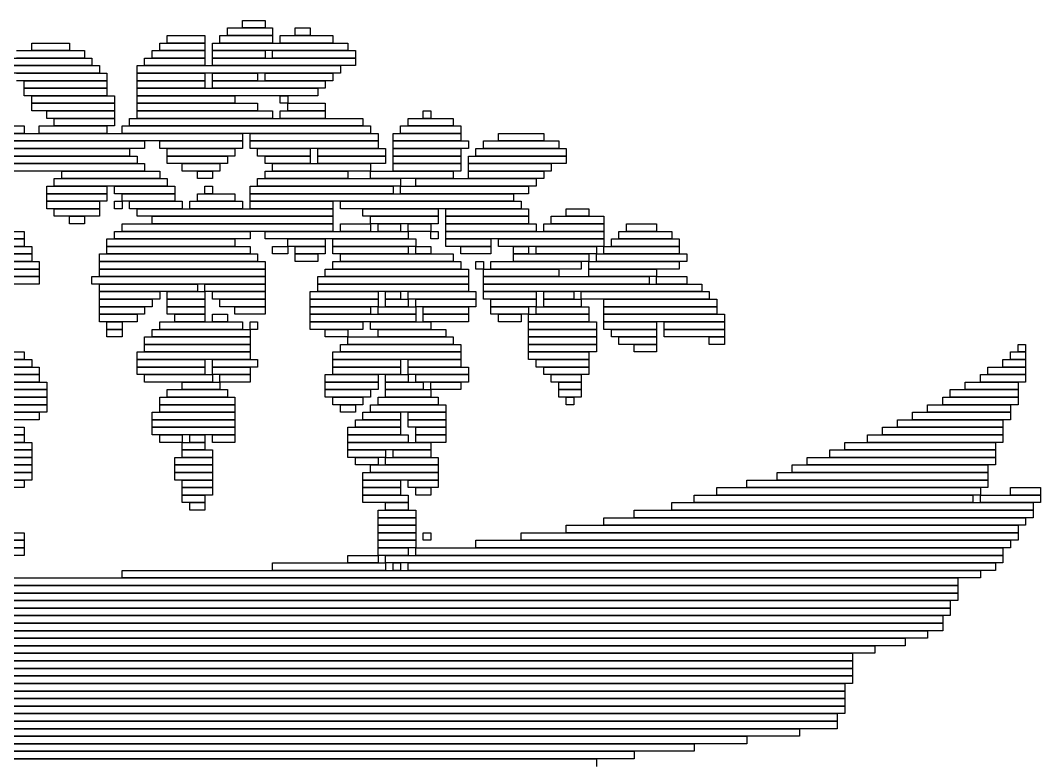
# Model space of a CAD drawing. Extents: x 294 to 729, y 311 to 714.
# Drawn here: x 519.5 to 655, y 606.5 to 705 of the extents above; entities that cross this region are included whole.
import ezdxf

# ---------------------------------------------------------------- set-up
doc = ezdxf.new("R2010")
doc.units = 0

msp = doc.modelspace()

# ---------------------------------------------------------------- linework, layer by layer
for p, q in [((549, 705), (552, 705)), ((549, 704), (549, 705)), ((552, 705), (552, 704)), ((547, 704), (553, 704)), ((547, 703), (547, 704)), ((552, 704), (549, 704)), ((553, 704), (553, 703)), ((556, 704), (558, 704)), ((556, 703), (556, 704)), ((558, 704), (558, 703)), ((521, 702), (526, 702)), ((521, 701), (521, 702)), ((526, 702), (526, 701)), ((538, 702), (544, 702)), ((538, 701), (538, 702)), ((539, 703), (544, 703)), ((539, 702), (539, 703)), ((544, 702), (539, 702)), ((544, 703), (544, 702)), ((544, 702), (544, 701)), ((545, 702), (563, 702)), ((545, 701), (545, 702)), ((546, 703), (553, 703)), ((546, 702), (546, 703)), ((553, 702), (546, 702)), ((553, 703), (547, 703)), ((553, 703), (553, 702)), ((554, 703), (561, 703)), ((554, 702), (554, 703)), ((561, 702), (554, 702)), ((558, 703), (556, 703)), ((561, 703), (561, 702)), ((563, 702), (563, 701)), ((519, 701), (528, 701)), ((526, 701), (521, 701)), ((528, 701), (528, 700)), ((537, 701), (544, 701)), ((537, 700), (537, 701)), ((544, 701), (538, 701)), ((544, 701), (544, 700)), ((563, 701), (545, 701)), ((545, 701), (552, 701)), ((545, 700), (545, 701)), ((552, 701), (552, 700)), ((553, 701), (564, 701)), ((553, 700), (553, 701)), ((564, 701), (564, 700)), ((517, 700), (529, 700)), ((528, 700), (519, 700)), ((529, 700), (529, 699)), ((536, 700), (544, 700)), ((536, 699), (536, 700)), ((544, 700), (537, 700)), ((544, 700), (544, 699)), ((552, 700), (545, 700)), ((545, 700), (564, 700)), ((545, 699), (545, 700)), ((564, 700), (553, 700)), ((564, 700), (564, 699)), ((529, 699), (517, 699)), ((517, 699), (530, 699)), ((530, 698), (517, 698)), ((519, 698), (531, 698)), ((530, 699), (530, 698)), ((531, 698), (531, 697)), ((535, 699), (562, 699)), ((535, 698), (535, 699)), ((562, 698), (535, 698)), ((535, 698), (544, 698)), ((535, 697), (535, 698)), ((544, 699), (536, 699)), ((544, 698), (544, 697)), ((564, 699), (545, 699)), ((545, 698), (551, 698)), ((545, 697), (545, 698)), ((551, 698), (551, 697)), ((552, 698), (561, 698)), ((552, 697), (552, 698)), ((561, 698), (561, 697)), ((562, 699), (562, 698)), ((531, 697), (519, 697)), ((520, 697), (531, 697)), ((520, 696), (520, 697)), ((531, 697), (531, 696)), ((544, 697), (535, 697)), ((535, 697), (544, 697)), ((535, 696), (535, 697)), ((544, 697), (544, 696)), ((551, 697), (545, 697)), ((545, 697), (560, 697)), ((545, 696), (545, 697)), ((561, 697), (552, 697)), ((560, 697), (560, 696)), ((531, 696), (520, 696)), ((520, 696), (531, 696)), ((520, 695), (520, 696)), ((531, 696), (531, 695)), ((544, 696), (535, 696)), ((535, 696), (559, 696)), ((535, 695), (535, 696)), ((560, 696), (545, 696)), ((559, 696), (559, 695)), ((531, 695), (520, 695)), ((521, 695), (532, 695)), ((521, 694), (521, 695)), ((532, 694), (521, 694)), ((521, 694), (532, 694)), ((521, 693), (521, 694)), ((532, 695), (532, 694)), ((532, 694), (532, 693)), ((559, 695), (535, 695)), ((535, 695), (548, 695)), ((535, 694), (535, 695)), ((548, 694), (535, 694)), ((535, 694), (551, 694)), ((535, 693), (535, 694)), ((548, 695), (548, 694)), ((551, 694), (551, 693)), ((554, 695), (555, 695)), ((554, 694), (554, 695)), ((555, 694), (554, 694)), ((555, 695), (555, 694)), ((555, 694), (560, 694)), ((555, 693), (555, 694)), ((560, 694), (560, 693)), ((532, 693), (521, 693)), ((523, 693), (532, 693)), ((523, 692), (523, 693)), ((532, 693), (532, 692)), ((551, 693), (535, 693)), ((535, 693), (553, 693)), ((535, 692), (535, 693)), ((553, 693), (553, 692)), ((554, 693), (560, 693)), ((554, 692), (554, 693)), ((560, 693), (555, 693)), ((560, 693), (560, 692)), ((573, 693), (574, 693)), ((573, 692), (573, 693)), ((574, 693), (574, 692)), ((532, 692), (523, 692)), ((524, 692), (532, 692)), ((524, 691), (524, 692)), ((532, 692), (532, 691)), ((534, 692), (565, 692)), ((534, 691), (534, 692)), ((553, 692), (535, 692)), ((560, 692), (554, 692)), ((565, 692), (565, 691)), ((571, 692), (577, 692)), ((571, 691), (571, 692)), ((574, 692), (573, 692)), ((577, 692), (577, 691)), ((513, 690), (549, 690)), ((514, 691), (520, 691)), ((520, 690), (514, 690)), ((520, 691), (520, 690)), ((522, 691), (531, 691)), ((522, 690), (522, 691)), ((531, 690), (522, 690)), ((532, 691), (524, 691)), ((531, 691), (531, 690)), ((533, 691), (566, 691)), ((533, 690), (533, 691)), ((566, 690), (533, 690)), ((565, 691), (534, 691)), ((549, 690), (549, 689)), ((550, 690), (567, 690)), ((550, 689), (550, 690)), ((566, 691), (566, 690)), ((567, 690), (567, 689)), ((569, 690), (578, 690)), ((569, 689), (569, 690)), ((570, 691), (578, 691)), ((570, 690), (570, 691)), ((578, 690), (570, 690)), ((577, 691), (571, 691)), ((578, 691), (578, 690)), ((578, 690), (578, 689)), ((583, 690), (589, 690)), ((583, 689), (583, 690)), ((589, 690), (589, 689)), ((511, 689), (536, 689)), ((549, 689), (513, 689)), ((536, 689), (536, 688)), ((538, 689), (549, 689)), ((538, 688), (538, 689)), ((549, 689), (549, 688)), ((567, 689), (550, 689)), ((550, 689), (567, 689)), ((550, 688), (550, 689)), ((567, 689), (567, 688)), ((578, 689), (569, 689)), ((569, 689), (579, 689)), ((569, 688), (569, 689)), ((579, 689), (579, 688)), ((581, 689), (591, 689)), ((581, 688), (581, 689)), ((589, 689), (583, 689)), ((591, 689), (591, 688)), ((509, 687), (535, 687)), ((510, 688), (534, 688)), ((534, 687), (510, 687)), ((536, 688), (511, 688)), ((534, 688), (534, 687)), ((535, 687), (535, 686)), ((549, 688), (538, 688)), ((539, 688), (548, 688)), ((539, 687), (539, 688)), ((548, 687), (539, 687)), ((539, 687), (547, 687)), ((539, 686), (539, 687)), ((547, 687), (547, 686)), ((548, 688), (548, 687)), ((567, 688), (550, 688)), ((551, 688), (558, 688)), ((551, 687), (551, 688)), ((558, 687), (551, 687)), ((552, 687), (558, 687)), ((552, 686), (552, 687)), ((558, 688), (558, 687)), ((558, 687), (558, 686)), ((559, 688), (568, 688)), ((559, 687), (559, 688)), ((568, 687), (559, 687)), ((559, 687), (568, 687)), ((559, 686), (559, 687)), ((568, 688), (568, 687)), ((568, 687), (568, 686)), ((579, 688), (569, 688)), ((569, 688), (578, 688)), ((569, 687), (569, 688)), ((578, 687), (569, 687)), ((569, 687), (578, 687)), ((569, 686), (569, 687)), ((578, 688), (578, 687)), ((578, 687), (578, 686)), ((579, 687), (592, 687)), ((579, 686), (579, 687)), ((580, 688), (592, 688)), ((580, 687), (580, 688)), ((592, 687), (580, 687)), ((591, 688), (581, 688)), ((592, 688), (592, 687)), ((592, 687), (592, 686)), ((535, 686), (509, 686)), ((509, 686), (536, 686)), ((536, 686), (536, 685)), ((547, 686), (539, 686)), ((541, 686), (546, 686)), ((541, 685), (541, 686)), ((546, 686), (546, 685)), ((558, 686), (552, 686)), ((553, 686), (566, 686)), ((553, 685), (553, 686)), ((568, 686), (559, 686)), ((566, 686), (566, 685)), ((578, 686), (569, 686)), ((569, 686), (578, 686)), ((569, 685), (569, 686)), ((578, 686), (578, 685)), ((592, 686), (579, 686)), ((579, 686), (590, 686)), ((579, 685), (579, 686)), ((590, 686), (590, 685)), ((536, 685), (509, 685)), ((525, 685), (538, 685)), ((525, 684), (525, 685)), ((538, 685), (538, 684)), ((546, 685), (541, 685)), ((543, 685), (545, 685)), ((543, 684), (543, 685)), ((545, 685), (545, 684)), ((552, 685), (563, 685)), ((552, 684), (552, 685)), ((566, 685), (553, 685)), ((563, 685), (563, 684)), ((566, 685), (577, 685)), ((566, 684), (566, 685)), ((578, 685), (569, 685)), ((577, 685), (577, 684)), ((590, 685), (579, 685)), ((579, 685), (589, 685)), ((579, 684), (579, 685)), ((589, 685), (589, 684)), ((523, 683), (531, 683)), ((523, 682), (523, 683)), ((524, 684), (539, 684)), ((524, 683), (524, 684)), ((539, 683), (524, 683)), ((538, 684), (525, 684)), ((531, 683), (531, 682)), ((532, 683), (540, 683)), ((532, 682), (532, 683)), ((539, 684), (539, 683)), ((540, 683), (540, 682)), ((545, 684), (543, 684)), ((544, 683), (545, 683)), ((544, 682), (544, 683)), ((545, 683), (545, 682)), ((550, 683), (569, 683)), ((550, 682), (550, 683)), ((551, 684), (570, 684)), ((551, 683), (551, 684)), ((570, 683), (551, 683)), ((563, 684), (552, 684)), ((577, 684), (566, 684)), ((569, 683), (569, 682)), ((570, 684), (570, 683)), ((570, 683), (587, 683)), ((570, 682), (570, 683)), ((572, 684), (588, 684)), ((572, 683), (572, 684)), ((588, 683), (572, 683)), ((589, 684), (579, 684)), ((587, 683), (587, 682)), ((588, 684), (588, 683)), ((531, 682), (523, 682)), ((523, 682), (531, 682)), ((523, 681), (523, 682)), ((531, 682), (531, 681)), ((540, 682), (532, 682)), ((533, 682), (540, 682)), ((533, 681), (533, 682)), ((540, 682), (540, 681)), ((543, 682), (548, 682)), ((543, 681), (543, 682)), ((545, 682), (544, 682)), ((548, 682), (548, 681)), ((569, 682), (550, 682)), ((550, 682), (585, 682)), ((550, 681), (550, 682)), ((587, 682), (570, 682)), ((585, 682), (585, 681)), ((531, 681), (523, 681)), ((523, 681), (530, 681)), ((523, 680), (523, 681)), ((530, 681), (530, 680)), ((532, 681), (533, 681)), ((532, 680), (532, 681)), ((540, 681), (533, 681)), ((533, 681), (533, 680)), ((534, 681), (541, 681)), ((534, 680), (534, 681)), ((541, 681), (541, 680)), ((542, 681), (549, 681)), ((542, 680), (542, 681)), ((548, 681), (543, 681)), ((549, 681), (549, 680)), ((585, 681), (550, 681)), ((550, 681), (561, 681)), ((550, 680), (550, 681)), ((561, 681), (561, 680)), ((562, 681), (586, 681)), ((562, 680), (562, 681)), ((586, 681), (586, 680)), ((530, 680), (523, 680)), ((524, 680), (530, 680)), ((524, 679), (524, 680)), ((530, 679), (524, 679)), ((526, 679), (528, 679)), ((526, 678), (526, 679)), ((528, 679), (528, 678)), ((530, 680), (530, 679)), ((533, 680), (532, 680)), ((541, 680), (534, 680)), ((535, 680), (561, 680)), ((535, 679), (535, 680)), ((561, 679), (535, 679)), ((537, 679), (561, 679)), ((537, 678), (537, 679)), ((549, 680), (542, 680)), ((561, 680), (550, 680)), ((561, 680), (561, 679)), ((561, 679), (561, 678)), ((586, 680), (562, 680)), ((565, 680), (575, 680)), ((565, 679), (565, 680)), ((575, 679), (565, 679)), ((566, 679), (575, 679)), ((566, 678), (566, 679)), ((575, 680), (575, 679)), ((575, 679), (575, 678)), ((576, 680), (587, 680)), ((576, 679), (576, 680)), ((587, 679), (576, 679)), ((576, 679), (587, 679)), ((576, 678), (576, 679)), ((587, 680), (587, 679)), ((587, 679), (587, 678)), ((590, 679), (597, 679)), ((590, 678), (590, 679)), ((592, 680), (595, 680)), ((592, 679), (592, 680)), ((595, 679), (592, 679)), ((595, 680), (595, 679)), ((597, 679), (597, 678)), ((528, 678), (526, 678)), ((533, 678), (561, 678)), ((533, 677), (533, 678)), ((561, 678), (537, 678)), ((561, 678), (561, 677)), ((562, 678), (566, 678)), ((562, 677), (562, 678)), ((575, 678), (566, 678)), ((566, 678), (566, 677)), ((567, 678), (570, 678)), ((567, 677), (567, 678)), ((570, 678), (570, 677)), ((571, 678), (574, 678)), ((571, 677), (571, 678)), ((574, 678), (574, 677)), ((587, 678), (576, 678)), ((576, 678), (588, 678)), ((576, 677), (576, 678)), ((588, 678), (588, 677)), ((589, 678), (597, 678)), ((589, 677), (589, 678)), ((597, 678), (590, 678)), ((597, 678), (597, 677)), ((600, 678), (604, 678)), ((600, 677), (600, 678)), ((604, 678), (604, 677)), ((497, 677), (520, 677)), ((520, 677), (520, 676)), ((532, 677), (550, 677)), ((532, 676), (532, 677)), ((561, 677), (533, 677)), ((550, 677), (550, 676)), ((552, 677), (571, 677)), ((552, 676), (552, 677)), ((566, 677), (562, 677)), ((570, 677), (567, 677)), ((574, 677), (571, 677)), ((571, 677), (571, 676)), ((574, 677), (575, 677)), ((574, 676), (574, 677)), ((575, 677), (575, 676)), ((588, 677), (576, 677)), ((576, 677), (597, 677)), ((576, 676), (576, 677)), ((597, 677), (589, 677)), ((597, 677), (597, 676)), ((599, 677), (606, 677)), ((599, 676), (599, 677)), ((604, 677), (600, 677)), ((606, 677), (606, 676)), ((496, 676), (520, 676)), ((520, 675), (496, 675)), ((496, 675), (521, 675)), ((520, 676), (497, 676)), ((520, 676), (520, 675)), ((521, 675), (521, 674)), ((531, 676), (548, 676)), ((531, 675), (531, 676)), ((548, 675), (531, 675)), ((531, 675), (550, 675)), ((531, 674), (531, 675)), ((550, 676), (532, 676)), ((548, 676), (548, 675)), ((550, 675), (550, 674)), ((571, 676), (552, 676)), ((553, 675), (555, 675)), ((553, 674), (553, 675)), ((555, 676), (560, 676)), ((555, 675), (555, 676)), ((560, 675), (555, 675)), ((555, 675), (555, 674)), ((556, 675), (560, 675)), ((556, 674), (556, 675)), ((560, 676), (560, 675)), ((560, 675), (560, 674)), ((561, 676), (572, 676)), ((561, 675), (561, 676)), ((572, 675), (561, 675)), ((561, 675), (571, 675)), ((561, 674), (561, 675)), ((571, 675), (571, 674)), ((572, 676), (572, 675)), ((572, 675), (574, 675)), ((572, 674), (572, 675)), ((575, 676), (574, 676)), ((574, 675), (574, 674)), ((597, 676), (576, 676)), ((576, 676), (582, 676)), ((576, 675), (576, 676)), ((582, 675), (576, 675)), ((578, 675), (582, 675)), ((578, 674), (578, 675)), ((582, 676), (582, 675)), ((582, 675), (582, 674)), ((583, 676), (597, 676)), ((583, 675), (583, 676)), ((597, 675), (583, 675)), ((585, 675), (587, 675)), ((585, 674), (585, 675)), ((587, 675), (587, 674)), ((588, 675), (596, 675)), ((588, 674), (588, 675)), ((596, 675), (596, 674)), ((597, 676), (597, 675)), ((597, 675), (607, 675)), ((597, 674), (597, 675)), ((598, 676), (607, 676)), ((598, 675), (598, 676)), ((607, 675), (598, 675)), ((606, 676), (599, 676)), ((607, 676), (607, 675)), ((607, 675), (607, 674)), ((521, 674), (496, 674)), ((510, 674), (521, 674)), ((521, 674), (521, 673)), ((530, 674), (551, 674)), ((530, 673), (530, 674)), ((550, 674), (531, 674)), ((551, 674), (551, 673)), ((555, 674), (553, 674)), ((560, 674), (556, 674)), ((556, 674), (559, 674)), ((556, 673), (556, 674)), ((559, 674), (559, 673)), ((571, 674), (561, 674)), ((562, 674), (577, 674)), ((562, 673), (562, 674)), ((574, 674), (572, 674)), ((577, 674), (577, 673)), ((582, 674), (578, 674)), ((587, 674), (585, 674)), ((585, 674), (595, 674)), ((585, 673), (585, 674)), ((596, 674), (588, 674)), ((595, 674), (595, 673)), ((596, 674), (608, 674)), ((596, 673), (596, 674)), ((607, 674), (597, 674)), ((608, 674), (608, 673)), ((521, 673), (510, 673)), ((511, 673), (522, 673)), ((522, 673), (522, 672)), ((551, 673), (530, 673)), ((530, 673), (552, 673)), ((530, 672), (530, 673)), ((552, 673), (552, 672)), ((559, 673), (556, 673)), ((561, 673), (578, 673)), ((561, 672), (561, 673)), ((577, 673), (562, 673)), ((578, 673), (578, 672)), ((580, 673), (581, 673)), ((580, 672), (580, 673)), ((581, 673), (581, 672)), ((582, 673), (594, 673)), ((582, 672), (582, 673)), ((595, 673), (585, 673)), ((594, 673), (594, 672)), ((595, 673), (607, 673)), ((595, 672), (595, 673)), ((608, 673), (596, 673)), ((607, 673), (607, 672)), ((510, 672), (522, 672)), ((522, 671), (510, 671)), ((522, 672), (511, 672)), ((518, 671), (522, 671)), ((522, 672), (522, 671)), ((522, 671), (522, 670)), ((529, 671), (552, 671)), ((529, 670), (529, 671)), ((552, 672), (530, 672)), ((530, 672), (552, 672)), ((530, 671), (530, 672)), ((552, 671), (530, 671)), ((552, 672), (552, 671)), ((552, 671), (552, 670)), ((559, 671), (579, 671)), ((559, 670), (559, 671)), ((560, 672), (579, 672)), ((560, 671), (560, 672)), ((579, 671), (560, 671)), ((578, 672), (561, 672)), ((579, 672), (579, 671)), ((579, 671), (579, 670)), ((581, 672), (580, 672)), ((581, 672), (591, 672)), ((581, 671), (581, 672)), ((591, 671), (581, 671)), ((581, 671), (603, 671)), ((581, 670), (581, 671)), ((594, 672), (582, 672)), ((591, 672), (591, 671)), ((607, 672), (595, 672)), ((595, 672), (604, 672)), ((595, 671), (595, 672)), ((604, 671), (595, 671)), ((603, 671), (603, 670)), ((604, 672), (604, 671)), ((604, 671), (608, 671)), ((604, 670), (604, 671)), ((608, 671), (608, 670)), ((522, 670), (518, 670)), ((552, 670), (529, 670)), ((530, 670), (543, 670)), ((530, 669), (530, 670)), ((543, 670), (543, 669)), ((544, 670), (552, 670)), ((544, 669), (544, 670)), ((552, 670), (552, 669)), ((579, 670), (559, 670)), ((559, 670), (579, 670)), ((559, 669), (559, 670)), ((579, 670), (579, 669)), ((603, 670), (581, 670)), ((581, 670), (610, 670)), ((581, 669), (581, 670)), ((608, 670), (604, 670)), ((610, 670), (610, 669)), ((543, 669), (530, 669)), ((530, 669), (538, 669)), ((530, 668), (530, 669)), ((538, 669), (538, 668)), ((539, 669), (544, 669)), ((539, 668), (539, 669)), ((552, 669), (544, 669)), ((544, 669), (544, 668)), ((545, 669), (552, 669)), ((545, 668), (545, 669)), ((552, 669), (552, 668)), ((558, 669), (567, 669)), ((558, 668), (558, 669)), ((579, 669), (559, 669)), ((567, 669), (567, 668)), ((568, 669), (570, 669)), ((568, 668), (568, 669)), ((570, 669), (570, 668)), ((571, 669), (580, 669)), ((571, 668), (571, 669)), ((580, 669), (580, 668)), ((610, 669), (581, 669)), ((581, 669), (588, 669)), ((581, 668), (581, 669)), ((588, 669), (588, 668)), ((589, 669), (593, 669)), ((589, 668), (589, 669)), ((593, 669), (593, 668)), ((594, 669), (611, 669)), ((594, 668), (594, 669)), ((611, 669), (611, 668)), ((538, 668), (530, 668)), ((530, 668), (537, 668)), ((530, 667), (530, 668)), ((537, 667), (530, 667)), ((530, 667), (536, 667)), ((530, 666), (530, 667)), ((536, 667), (536, 666)), ((537, 668), (537, 667)), ((544, 668), (539, 668)), ((539, 668), (544, 668)), ((539, 667), (539, 668)), ((544, 667), (539, 667)), ((539, 667), (544, 667)), ((539, 666), (539, 667)), ((544, 668), (544, 667)), ((544, 667), (544, 666)), ((552, 668), (545, 668)), ((546, 668), (552, 668)), ((546, 667), (546, 668)), ((552, 667), (546, 667)), ((548, 667), (552, 667)), ((548, 666), (548, 667)), ((552, 668), (552, 667)), ((552, 667), (552, 666)), ((567, 668), (558, 668)), ((558, 668), (567, 668)), ((558, 667), (558, 668)), ((567, 667), (558, 667)), ((558, 667), (566, 667)), ((558, 666), (558, 667)), ((566, 667), (566, 666)), ((567, 668), (567, 667)), ((567, 667), (572, 667)), ((567, 666), (567, 667)), ((570, 668), (568, 668)), ((568, 668), (571, 668)), ((568, 667), (568, 668)), ((571, 667), (568, 667)), ((580, 668), (571, 668)), ((571, 668), (571, 667)), ((572, 668), (580, 668)), ((572, 667), (572, 668)), ((580, 667), (572, 667)), ((572, 667), (572, 666)), ((573, 667), (579, 667)), ((573, 666), (573, 667)), ((579, 667), (579, 666)), ((580, 668), (580, 667)), ((588, 668), (581, 668)), ((582, 668), (588, 668)), ((582, 667), (582, 668)), ((588, 667), (582, 667)), ((582, 667), (587, 667)), ((582, 666), (582, 667)), ((587, 667), (587, 666)), ((588, 668), (588, 667)), ((588, 667), (595, 667)), ((588, 666), (588, 667)), ((593, 668), (589, 668)), ((589, 668), (594, 668)), ((589, 667), (589, 668)), ((594, 667), (589, 667)), ((611, 668), (594, 668)), ((594, 668), (594, 667)), ((595, 667), (595, 666)), ((597, 668), (612, 668)), ((597, 667), (597, 668)), ((612, 667), (597, 667)), ((597, 667), (612, 667)), ((597, 666), (597, 667)), ((612, 668), (612, 667)), ((612, 667), (612, 666)), ((536, 666), (530, 666)), ((530, 666), (535, 666)), ((530, 665), (530, 666)), ((535, 666), (535, 665)), ((544, 666), (539, 666)), ((540, 666), (544, 666)), ((540, 665), (540, 666)), ((544, 666), (544, 665)), ((545, 666), (547, 666)), ((545, 665), (545, 666)), ((547, 666), (547, 665)), ((552, 666), (548, 666)), ((566, 666), (558, 666)), ((558, 666), (572, 666)), ((558, 665), (558, 666)), ((572, 666), (567, 666)), ((572, 666), (572, 665)), ((579, 666), (573, 666)), ((573, 666), (579, 666)), ((573, 665), (573, 666)), ((579, 666), (579, 665)), ((587, 666), (582, 666)), ((583, 666), (586, 666)), ((583, 665), (583, 666)), ((586, 666), (586, 665)), ((587, 666), (595, 666)), ((587, 665), (587, 666)), ((595, 666), (588, 666)), ((595, 666), (595, 665)), ((612, 666), (597, 666)), ((597, 666), (613, 666)), ((597, 665), (597, 666)), ((613, 666), (613, 665)), ((535, 665), (530, 665)), ((531, 665), (533, 665)), ((531, 664), (531, 665)), ((533, 664), (531, 664)), ((531, 664), (533, 664)), ((531, 663), (531, 664)), ((533, 665), (533, 664)), ((533, 664), (533, 663)), ((537, 664), (550, 664)), ((537, 663), (537, 664)), ((538, 665), (549, 665)), ((538, 664), (538, 665)), ((549, 664), (538, 664)), ((544, 665), (540, 665)), ((547, 665), (545, 665)), ((549, 665), (549, 664)), ((550, 665), (551, 665)), ((550, 664), (550, 665)), ((551, 664), (550, 664)), ((550, 664), (550, 663)), ((551, 665), (551, 664)), ((572, 665), (558, 665)), ((558, 665), (565, 665)), ((558, 664), (558, 665)), ((565, 664), (558, 664)), ((560, 664), (563, 664)), ((560, 663), (560, 664)), ((563, 664), (563, 663)), ((565, 665), (565, 664)), ((566, 665), (574, 665)), ((566, 664), (566, 665)), ((574, 664), (566, 664)), ((567, 664), (576, 664)), ((567, 663), (567, 664)), ((579, 665), (573, 665)), ((574, 665), (574, 664)), ((576, 664), (576, 663)), ((586, 665), (583, 665)), ((595, 665), (587, 665)), ((587, 665), (596, 665)), ((587, 664), (587, 665)), ((596, 664), (587, 664)), ((587, 664), (596, 664)), ((587, 663), (587, 664)), ((596, 665), (596, 664)), ((596, 664), (596, 663)), ((613, 665), (597, 665)), ((597, 665), (604, 665)), ((597, 664), (597, 665)), ((604, 664), (597, 664)), ((598, 664), (604, 664)), ((598, 663), (598, 664)), ((604, 665), (604, 664)), ((604, 664), (604, 663)), ((605, 665), (613, 665)), ((605, 664), (605, 665)), ((613, 664), (605, 664)), ((605, 664), (613, 664)), ((605, 663), (605, 664)), ((613, 665), (613, 664)), ((613, 664), (613, 663)), ((533, 663), (531, 663)), ((536, 663), (550, 663)), ((536, 662), (536, 663)), ((550, 663), (537, 663)), ((550, 663), (550, 662)), ((563, 663), (560, 663)), ((563, 663), (577, 663)), ((563, 662), (563, 663)), ((576, 663), (567, 663)), ((577, 663), (577, 662)), ((596, 663), (587, 663)), ((587, 663), (596, 663)), ((587, 662), (587, 663)), ((596, 663), (596, 662)), ((604, 663), (598, 663)), ((599, 663), (604, 663)), ((599, 662), (599, 663)), ((604, 663), (604, 662)), ((613, 663), (605, 663)), ((611, 663), (613, 663)), ((611, 662), (611, 663)), ((613, 663), (613, 662)), ((550, 662), (536, 662)), ((536, 662), (550, 662)), ((536, 661), (536, 662)), ((550, 662), (550, 661)), ((562, 662), (578, 662)), ((562, 661), (562, 662)), ((577, 662), (563, 662)), ((578, 662), (578, 661)), ((596, 662), (587, 662)), ((587, 662), (596, 662)), ((587, 661), (587, 662)), ((596, 662), (596, 661)), ((604, 662), (599, 662)), ((601, 662), (604, 662)), ((601, 661), (601, 662)), ((604, 662), (604, 661)), ((613, 662), (611, 662)), ((652, 662), (653, 662)), ((652, 661), (652, 662)), ((653, 662), (653, 661)), ((493, 660), (521, 660)), ((494, 661), (520, 661)), ((520, 660), (494, 660)), ((520, 661), (520, 660)), ((521, 660), (521, 659)), ((535, 661), (550, 661)), ((535, 660), (535, 661)), ((550, 660), (535, 660)), ((535, 660), (544, 660)), ((535, 659), (535, 660)), ((550, 661), (536, 661)), ((544, 660), (544, 659)), ((545, 660), (551, 660)), ((545, 659), (545, 660)), ((550, 661), (550, 660)), ((551, 660), (551, 659)), ((561, 661), (578, 661)), ((561, 660), (561, 661)), ((578, 660), (561, 660)), ((561, 660), (570, 660)), ((561, 659), (561, 660)), ((578, 661), (562, 661)), ((570, 660), (570, 659)), ((571, 660), (578, 660)), ((571, 659), (571, 660)), ((578, 661), (578, 660)), ((578, 660), (578, 659)), ((596, 661), (587, 661)), ((587, 661), (595, 661)), ((587, 660), (587, 661)), ((595, 660), (587, 660)), ((588, 660), (595, 660)), ((588, 659), (588, 660)), ((595, 661), (595, 660)), ((595, 660), (595, 659)), ((604, 661), (601, 661)), ((650, 660), (653, 660)), ((650, 659), (650, 660)), ((651, 661), (653, 661)), ((651, 660), (651, 661)), ((653, 660), (651, 660)), ((653, 661), (652, 661)), ((653, 661), (653, 660)), ((653, 660), (653, 659)), ((521, 659), (493, 659)), ((511, 659), (522, 659)), ((522, 659), (522, 658)), ((544, 659), (535, 659)), ((535, 659), (544, 659)), ((535, 658), (535, 659)), ((544, 659), (544, 658)), ((551, 659), (545, 659)), ((545, 659), (550, 659)), ((545, 658), (545, 659)), ((550, 659), (550, 658)), ((570, 659), (561, 659)), ((561, 659), (570, 659)), ((561, 658), (561, 659)), ((570, 659), (570, 658)), ((578, 659), (571, 659)), ((571, 659), (579, 659)), ((571, 658), (571, 659)), ((579, 659), (579, 658)), ((595, 659), (588, 659)), ((589, 659), (595, 659)), ((589, 658), (589, 659)), ((595, 659), (595, 658)), ((648, 659), (653, 659)), ((648, 658), (648, 659)), ((653, 659), (650, 659)), ((653, 659), (653, 658)), ((522, 658), (511, 658)), ((511, 658), (522, 658)), ((522, 658), (522, 657)), ((544, 658), (535, 658)), ((536, 658), (545, 658)), ((536, 657), (536, 658)), ((550, 658), (545, 658)), ((545, 658), (545, 657)), ((546, 658), (550, 658)), ((546, 657), (546, 658)), ((550, 658), (550, 657)), ((560, 658), (567, 658)), ((560, 657), (560, 658)), ((570, 658), (561, 658)), ((567, 658), (567, 657)), ((568, 658), (571, 658)), ((568, 657), (568, 658)), ((579, 658), (571, 658)), ((571, 658), (571, 657)), ((572, 658), (579, 658)), ((572, 657), (572, 658)), ((579, 658), (579, 657)), ((595, 658), (589, 658)), ((590, 658), (594, 658)), ((590, 657), (590, 658)), ((594, 658), (594, 657)), ((647, 658), (653, 658)), ((647, 657), (647, 658)), ((653, 658), (648, 658)), ((653, 658), (653, 657)), ((522, 657), (511, 657)), ((512, 657), (523, 657)), ((523, 656), (512, 656)), ((513, 656), (523, 656)), ((523, 657), (523, 656)), ((523, 656), (523, 655)), ((545, 657), (536, 657)), ((539, 656), (547, 656)), ((539, 655), (539, 656)), ((541, 657), (546, 657)), ((541, 656), (541, 657)), ((546, 656), (541, 656)), ((550, 657), (546, 657)), ((546, 657), (546, 656)), ((547, 656), (547, 655)), ((567, 657), (560, 657)), ((560, 657), (567, 657)), ((560, 656), (560, 657)), ((567, 656), (560, 656)), ((560, 656), (566, 656)), ((560, 655), (560, 656)), ((566, 656), (566, 655)), ((567, 657), (567, 656)), ((571, 657), (568, 657)), ((568, 657), (573, 657)), ((568, 656), (568, 657)), ((573, 656), (568, 656)), ((568, 656), (574, 656)), ((568, 655), (568, 656)), ((579, 657), (572, 657)), ((573, 657), (573, 656)), ((574, 657), (578, 657)), ((574, 656), (574, 657)), ((578, 656), (574, 656)), ((574, 656), (574, 655)), ((578, 657), (578, 656)), ((594, 657), (590, 657)), ((591, 657), (594, 657)), ((591, 656), (591, 657)), ((594, 656), (591, 656)), ((591, 656), (594, 656)), ((591, 655), (591, 656)), ((594, 657), (594, 656)), ((594, 656), (594, 655)), ((643, 656), (652, 656)), ((643, 655), (643, 656)), ((645, 657), (652, 657)), ((645, 656), (645, 657)), ((652, 656), (645, 656)), ((653, 657), (647, 657)), ((652, 657), (652, 656)), ((652, 656), (652, 655)), ((523, 655), (513, 655)), ((514, 655), (523, 655)), ((523, 655), (523, 654)), ((538, 655), (548, 655)), ((538, 654), (538, 655)), ((547, 655), (539, 655)), ((548, 655), (548, 654)), ((566, 655), (560, 655)), ((561, 655), (565, 655)), ((561, 654), (561, 655)), ((565, 655), (565, 654)), ((567, 655), (575, 655)), ((567, 654), (567, 655)), ((574, 655), (568, 655)), ((575, 655), (575, 654)), ((594, 655), (591, 655)), ((592, 655), (593, 655)), ((592, 654), (592, 655)), ((593, 655), (593, 654)), ((642, 655), (652, 655)), ((642, 654), (642, 655)), ((652, 655), (643, 655)), ((652, 655), (652, 654)), ((496, 654), (523, 654)), ((523, 654), (514, 654)), ((523, 654), (523, 653)), ((548, 654), (538, 654)), ((538, 654), (548, 654)), ((538, 653), (538, 654)), ((548, 654), (548, 653)), ((565, 654), (561, 654)), ((562, 654), (564, 654)), ((562, 653), (562, 654)), ((564, 654), (564, 653)), ((566, 654), (576, 654)), ((566, 653), (566, 654)), ((575, 654), (567, 654)), ((576, 654), (576, 653)), ((593, 654), (592, 654)), ((640, 654), (651, 654)), ((640, 653), (640, 654)), ((652, 654), (642, 654)), ((651, 654), (651, 653)), ((523, 653), (496, 653)), ((518, 653), (522, 653)), ((522, 652), (518, 652)), ((522, 653), (522, 652)), ((537, 653), (548, 653)), ((537, 652), (537, 653)), ((548, 652), (537, 652)), ((537, 652), (548, 652)), ((537, 651), (537, 652)), ((548, 653), (538, 653)), ((548, 653), (548, 652)), ((548, 652), (548, 651)), ((564, 653), (562, 653)), ((564, 652), (570, 652)), ((564, 651), (564, 652)), ((565, 653), (570, 653)), ((565, 652), (565, 653)), ((570, 652), (565, 652)), ((576, 653), (566, 653)), ((570, 653), (570, 652)), ((570, 652), (570, 651)), ((571, 653), (576, 653)), ((571, 652), (571, 653)), ((576, 652), (571, 652)), ((571, 652), (576, 652)), ((571, 651), (571, 652)), ((576, 653), (576, 652)), ((576, 652), (576, 651)), ((636, 652), (650, 652)), ((636, 651), (636, 652)), ((638, 653), (651, 653)), ((638, 652), (638, 653)), ((651, 652), (638, 652)), ((651, 653), (640, 653)), ((650, 652), (650, 651)), ((651, 653), (651, 652)), ((504, 651), (520, 651)), ((520, 651), (520, 650)), ((548, 651), (537, 651)), ((537, 651), (548, 651)), ((537, 650), (537, 651)), ((548, 651), (548, 650)), ((563, 651), (570, 651)), ((563, 650), (563, 651)), ((570, 651), (564, 651)), ((570, 651), (570, 650)), ((576, 651), (571, 651)), ((572, 651), (576, 651)), ((572, 650), (572, 651)), ((576, 651), (576, 650)), ((634, 651), (650, 651)), ((634, 650), (634, 651)), ((650, 651), (636, 651)), ((650, 651), (650, 650)), ((493, 650), (520, 650)), ((520, 650), (504, 650)), ((520, 650), (520, 649)), ((548, 650), (537, 650)), ((538, 650), (541, 650)), ((538, 649), (538, 650)), ((541, 650), (541, 649)), ((542, 650), (544, 650)), ((542, 649), (542, 650)), ((544, 650), (544, 649)), ((545, 650), (548, 650)), ((545, 649), (545, 650)), ((548, 650), (548, 649)), ((570, 650), (563, 650)), ((563, 650), (571, 650)), ((563, 649), (563, 650)), ((571, 650), (571, 649)), ((576, 650), (572, 650)), ((572, 650), (576, 650)), ((572, 649), (572, 650)), ((576, 650), (576, 649)), ((632, 650), (650, 650)), ((632, 649), (632, 650)), ((650, 650), (634, 650)), ((650, 650), (650, 649)), ((520, 649), (493, 649)), ((503, 649), (521, 649)), ((521, 648), (503, 648)), ((503, 648), (521, 648)), ((521, 649), (521, 648)), ((521, 648), (521, 647)), ((541, 649), (538, 649)), ((541, 649), (544, 649)), ((541, 648), (541, 649)), ((544, 648), (541, 648)), ((541, 648), (545, 648)), ((541, 647), (541, 648)), ((544, 649), (542, 649)), ((544, 649), (544, 648)), ((548, 649), (545, 649)), ((545, 648), (545, 647)), ((571, 649), (563, 649)), ((563, 649), (574, 649)), ((563, 648), (563, 649)), ((574, 648), (563, 648)), ((563, 648), (568, 648)), ((563, 647), (563, 648)), ((568, 648), (568, 647)), ((569, 648), (574, 648)), ((569, 647), (569, 648)), ((576, 649), (572, 649)), ((574, 649), (574, 648)), ((574, 648), (574, 647)), ((627, 648), (649, 648)), ((627, 647), (627, 648)), ((629, 649), (649, 649)), ((629, 648), (629, 649)), ((649, 648), (629, 648)), ((650, 649), (632, 649)), ((649, 649), (649, 648)), ((649, 648), (649, 647)), ((502, 647), (521, 647)), ((521, 647), (503, 647)), ((521, 647), (521, 646)), ((540, 647), (545, 647)), ((540, 646), (540, 647)), ((545, 647), (541, 647)), ((545, 647), (545, 646)), ((568, 647), (563, 647)), ((564, 647), (567, 647)), ((564, 646), (564, 647)), ((567, 647), (567, 646)), ((568, 647), (575, 647)), ((568, 646), (568, 647)), ((574, 647), (569, 647)), ((575, 647), (575, 646)), ((624, 647), (649, 647)), ((624, 646), (624, 647)), ((649, 647), (627, 647)), ((649, 647), (649, 646)), ((521, 646), (502, 646)), ((513, 646), (521, 646)), ((521, 645), (513, 645)), ((514, 645), (521, 645)), ((521, 646), (521, 645)), ((521, 645), (521, 644)), ((545, 646), (540, 646)), ((540, 646), (545, 646)), ((540, 645), (540, 646)), ((545, 645), (540, 645)), ((540, 645), (545, 645)), ((540, 644), (540, 645)), ((545, 646), (545, 645)), ((545, 645), (545, 644)), ((567, 646), (564, 646)), ((565, 645), (575, 645)), ((565, 644), (565, 645)), ((566, 646), (575, 646)), ((566, 645), (566, 646)), ((575, 645), (566, 645)), ((575, 646), (568, 646)), ((575, 646), (575, 645)), ((575, 645), (575, 644)), ((620, 645), (648, 645)), ((620, 644), (620, 645)), ((622, 646), (648, 646)), ((622, 645), (622, 646)), ((648, 645), (622, 645)), ((649, 646), (624, 646)), ((648, 646), (648, 645)), ((648, 645), (648, 644)), ((521, 644), (514, 644)), ((515, 644), (520, 644)), ((520, 644), (520, 643)), ((545, 644), (540, 644)), ((541, 644), (545, 644)), ((541, 643), (541, 644)), ((545, 644), (545, 643)), ((575, 644), (565, 644)), ((565, 644), (570, 644)), ((565, 643), (565, 644)), ((570, 644), (570, 643)), ((571, 644), (575, 644)), ((571, 643), (571, 644)), ((575, 644), (575, 643)), ((616, 644), (648, 644)), ((616, 643), (616, 644)), ((648, 644), (620, 644)), ((648, 644), (648, 643)), ((520, 643), (515, 643)), ((545, 643), (541, 643)), ((541, 643), (545, 643)), ((541, 642), (541, 643)), ((545, 643), (545, 642)), ((570, 643), (565, 643)), ((565, 643), (570, 643)), ((565, 642), (565, 643)), ((570, 643), (570, 642)), ((575, 643), (571, 643)), ((572, 643), (574, 643)), ((572, 642), (572, 643)), ((574, 643), (574, 642)), ((612, 643), (647, 643)), ((612, 642), (612, 643)), ((648, 643), (616, 643)), ((647, 643), (647, 642)), ((651, 643), (655, 643)), ((651, 642), (651, 643)), ((655, 643), (655, 642)), ((545, 642), (541, 642)), ((541, 642), (544, 642)), ((541, 641), (541, 642)), ((544, 641), (541, 641)), ((542, 641), (544, 641)), ((542, 640), (542, 641)), ((544, 642), (544, 641)), ((544, 641), (544, 640)), ((570, 642), (565, 642)), ((565, 642), (571, 642)), ((565, 641), (565, 642)), ((571, 641), (565, 641)), ((568, 641), (571, 641)), ((568, 640), (568, 641)), ((571, 642), (571, 641)), ((571, 641), (571, 640)), ((574, 642), (572, 642)), ((606, 641), (654, 641)), ((606, 640), (606, 641)), ((609, 642), (646, 642)), ((609, 641), (609, 642)), ((646, 641), (609, 641)), ((647, 642), (612, 642)), ((646, 642), (646, 641)), ((647, 642), (655, 642)), ((647, 641), (647, 642)), ((655, 641), (647, 641)), ((655, 642), (651, 642)), ((654, 641), (654, 640)), ((655, 642), (655, 641)), ((544, 640), (542, 640)), ((567, 640), (572, 640)), ((567, 639), (567, 640)), ((571, 640), (568, 640)), ((572, 640), (572, 639)), ((601, 640), (654, 640)), ((601, 639), (601, 640)), ((654, 640), (606, 640)), ((654, 640), (654, 639)), ((572, 639), (567, 639)), ((567, 639), (572, 639)), ((567, 638), (567, 639)), ((572, 639), (572, 638)), ((597, 639), (653, 639)), ((597, 638), (597, 639)), ((654, 639), (601, 639)), ((653, 639), (653, 638)), ((503, 637), (520, 637)), ((520, 637), (520, 636)), ((572, 638), (567, 638)), ((567, 638), (572, 638)), ((567, 637), (567, 638)), ((572, 637), (567, 637)), ((567, 637), (572, 637)), ((567, 636), (567, 637)), ((572, 638), (572, 637)), ((572, 637), (572, 636)), ((573, 637), (574, 637)), ((573, 636), (573, 637)), ((574, 637), (574, 636)), ((586, 637), (652, 637)), ((586, 636), (586, 637)), ((592, 638), (652, 638)), ((592, 637), (592, 638)), ((652, 637), (592, 637)), ((653, 638), (597, 638)), ((652, 638), (652, 637)), ((652, 637), (652, 636)), ((520, 636), (503, 636)), ((512, 636), (520, 636)), ((520, 636), (520, 635)), ((572, 636), (567, 636)), ((567, 636), (572, 636)), ((567, 635), (567, 636)), ((572, 636), (572, 635)), ((574, 636), (573, 636)), ((580, 636), (651, 636)), ((580, 635), (580, 636)), ((652, 636), (586, 636)), ((651, 636), (651, 635)), ((520, 635), (512, 635)), ((513, 635), (520, 635)), ((520, 635), (520, 634)), ((572, 635), (567, 635)), ((567, 635), (571, 635)), ((567, 634), (567, 635)), ((571, 635), (571, 634)), ((572, 635), (650, 635)), ((572, 634), (572, 635)), ((651, 635), (580, 635)), ((650, 635), (650, 634)), ((520, 634), (513, 634)), ((553, 633), (568, 633)), ((553, 632), (553, 633)), ((563, 634), (567, 634)), ((563, 633), (563, 634)), ((567, 633), (563, 633)), ((571, 634), (567, 634)), ((567, 634), (567, 633)), ((568, 634), (650, 634)), ((568, 633), (568, 634)), ((650, 633), (568, 633)), ((568, 633), (568, 632)), ((569, 633), (570, 633)), ((569, 632), (569, 633)), ((570, 633), (570, 632)), ((571, 633), (649, 633)), ((571, 632), (571, 633)), ((650, 634), (572, 634)), ((649, 633), (649, 632)), ((650, 634), (650, 633)), ((533, 632), (647, 632)), ((533, 631), (533, 632)), ((568, 632), (553, 632)), ((570, 632), (569, 632)), ((649, 632), (571, 632)), ((647, 632), (647, 631)), ((517, 631), (644, 631)), ((647, 631), (533, 631)), ((644, 631), (644, 630)), ((644, 630), (517, 630)), ((517, 630), (644, 630)), ((644, 629), (517, 629)), ((517, 629), (644, 629)), ((644, 630), (644, 629)), ((644, 629), (644, 628)), ((510, 628), (643, 628)), ((644, 628), (517, 628)), ((643, 628), (643, 627)), ((643, 627), (510, 627)), ((510, 627), (643, 627)), ((643, 627), (643, 626)), ((643, 626), (510, 626)), ((513, 625), (642, 625)), ((517, 626), (642, 626)), ((642, 625), (517, 625)), ((642, 626), (642, 625)), ((642, 625), (642, 624)), ((502, 624), (640, 624)), ((642, 624), (513, 624)), ((640, 624), (640, 623)), ((419, 623), (637, 623)), ((637, 622), (419, 622)), ((640, 623), (502, 623)), ((506, 622), (633, 622)), ((633, 622), (633, 621)), ((637, 623), (637, 622)), ((633, 621), (506, 621)), ((509, 621), (630, 621)), ((630, 621), (630, 620)), ((630, 620), (509, 620)), ((516, 620), (630, 620)), ((630, 620), (630, 619)), ((512, 618), (630, 618)), ((515, 619), (630, 619)), ((630, 618), (515, 618)), ((630, 619), (516, 619)), ((630, 619), (630, 618)), ((630, 618), (630, 617)), ((630, 617), (512, 617)), ((513, 617), (629, 617)), ((629, 617), (629, 616)), ((506, 616), (629, 616)), ((629, 616), (513, 616)), ((629, 616), (629, 615)), ((629, 615), (506, 615)), ((506, 615), (629, 615)), ((629, 614), (506, 614)), ((506, 614), (629, 614)), ((629, 615), (629, 614)), ((629, 614), (629, 613)), ((505, 613), (628, 613)), ((629, 613), (506, 613)), ((628, 613), (628, 612)), ((628, 612), (505, 612)), ((505, 612), (628, 612)), ((628, 612), (628, 611)), ((503, 610), (616, 610)), ((628, 611), (505, 611)), ((514, 611), (623, 611)), ((623, 610), (514, 610)), ((616, 610), (616, 609)), ((623, 611), (623, 610)), ((616, 609), (503, 609)), ((513, 609), (609, 609)), ((609, 609), (609, 608)), ((502, 608), (601, 608)), ((609, 608), (513, 608)), ((601, 608), (601, 607)), ((449, 607), (596, 607)), ((601, 607), (502, 607)), ((596, 607), (596, 606))]:
    msp.add_line(p, q)

doc.saveas('drawing.dxf')
